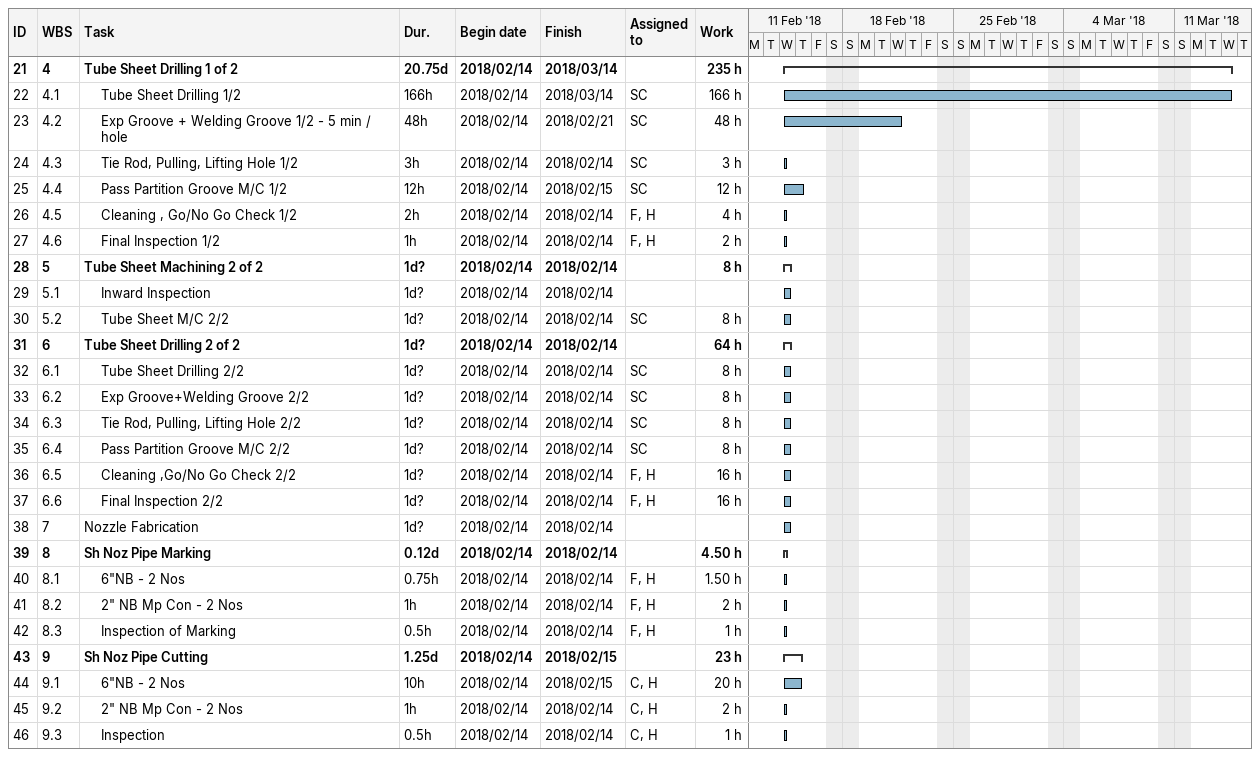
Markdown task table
| ID | WBS | Task | Duration | Start | Finish | Resources | Work (h) |
|---|---|---|---|---|---|---|---|
| 21 | 4 | **Tube Sheet Drilling 1 of 2** | 20.75d | 2018-02-14 | 2018-03-14 |  | 235 |
| 22 | 4.1 | Tube Sheet Drilling 1/2 | 166h | 2018-02-14 | 2018-03-14 | SC | 166 |
| 23 | 4.2 | Exp Groove + Welding Groove 1/2 - 5 min / hole | 48h | 2018-02-14 | 2018-02-21 | SC | 48 |
| 24 | 4.3 | Tie Rod, Pulling, Lifting Hole 1/2 | 3h | 2018-02-14 | 2018-02-14 | SC | 3 |
| 25 | 4.4 | Pass Partition Groove M/C 1/2 | 12h | 2018-02-14 | 2018-02-15 | SC | 12 |
| 26 | 4.5 | Cleaning , Go/No Go Check 1/2 | 2h | 2018-02-14 | 2018-02-14 | F, H | 4 |
| 27 | 4.6 | Final Inspection 1/2 | 1h | 2018-02-14 | 2018-02-14 | F, H | 2 |
| 28 | 5 | **Tube Sheet Machining 2 of 2** | 1d? | 2018-02-14 | 2018-02-14 |  | 8 |
| 29 | 5.1 | Inward Inspection | 1d? | 2018-02-14 | 2018-02-14 |  |  |
| 30 | 5.2 | Tube Sheet M/C 2/2 | 1d? | 2018-02-14 | 2018-02-14 | SC | 8 |
| 31 | 6 | **Tube Sheet Drilling 2 of 2** | 1d? | 2018-02-14 | 2018-02-14 |  | 64 |
| 32 | 6.1 | Tube Sheet Drilling 2/2 | 1d? | 2018-02-14 | 2018-02-14 | SC | 8 |
| 33 | 6.2 | Exp Groove+Welding Groove 2/2 | 1d? | 2018-02-14 | 2018-02-14 | SC | 8 |
| 34 | 6.3 | Tie Rod, Pulling, Lifting Hole 2/2 | 1d? | 2018-02-14 | 2018-02-14 | SC | 8 |
| 35 | 6.4 | Pass Partition Groove M/C 2/2 | 1d? | 2018-02-14 | 2018-02-14 | SC | 8 |
| 36 | 6.5 | Cleaning ,Go/No Go Check 2/2 | 1d? | 2018-02-14 | 2018-02-14 | F, H | 16 |
| 37 | 6.6 | Final Inspection 2/2 | 1d? | 2018-02-14 | 2018-02-14 | F, H | 16 |
| 38 | 7 | Nozzle Fabrication | 1d? | 2018-02-14 | 2018-02-14 |  |  |
| 39 | 8 | **Sh Noz Pipe Marking** | 0.12d | 2018-02-14 | 2018-02-14 |  | 4.50 |
| 40 | 8.1 | 6"NB - 2 Nos | 0.75h | 2018-02-14 | 2018-02-14 | F, H | 1.50 |
| 41 | 8.2 | 2" NB Mp Con - 2 Nos | 1h | 2018-02-14 | 2018-02-14 | F, H | 2 |
| 42 | 8.3 | Inspection of Marking | 0.5h | 2018-02-14 | 2018-02-14 | F, H | 1 |
| 43 | 9 | **Sh Noz Pipe Cutting** | 1.25d | 2018-02-14 | 2018-02-15 |  | 23 |
| 44 | 9.1 | 6"NB - 2 Nos | 10h | 2018-02-14 | 2018-02-15 | C, H | 20 |
| 45 | 9.2 | 2" NB Mp Con - 2 Nos | 1h | 2018-02-14 | 2018-02-14 | C, H | 2 |
| 46 | 9.3 | Inspection | 0.5h | 2018-02-14 | 2018-02-14 | C, H | 1 |
